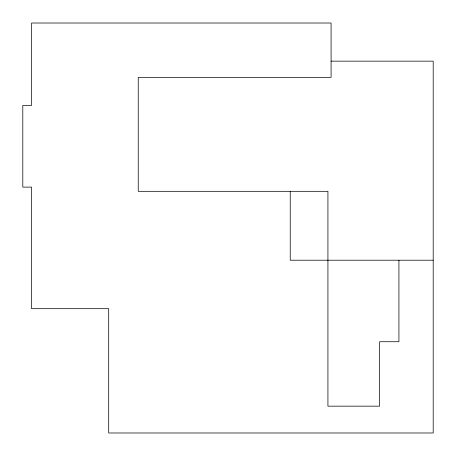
<?xml version="1.0" encoding="UTF-8"?>
<svg xmlns="http://www.w3.org/2000/svg" width="456" height="456" viewBox="0 0 456 456"><rect width="100%" height="100%" fill="white"/><g stroke="black" fill="none" stroke-linecap="round" stroke-linejoin="round"><path stroke-width="0.68" d="M331.084 61.15L433.2 61.15L433.2 432.983L108.699 432.983L108.699 308.683L31.567 308.683L31.567 187.108L22.8 187.108L22.8 105.416L31.567 105.416L31.567 23.017L331.084 23.017L331.084 77.366L138.242 77.366L138.242 191.315L327.927 191.315L327.927 406.159L379.643 406.159L379.643 341.732L398.926 341.732L398.926 260.211M433.2 260.211L290.233 260.211L290.233 191.201"/></g></svg>
